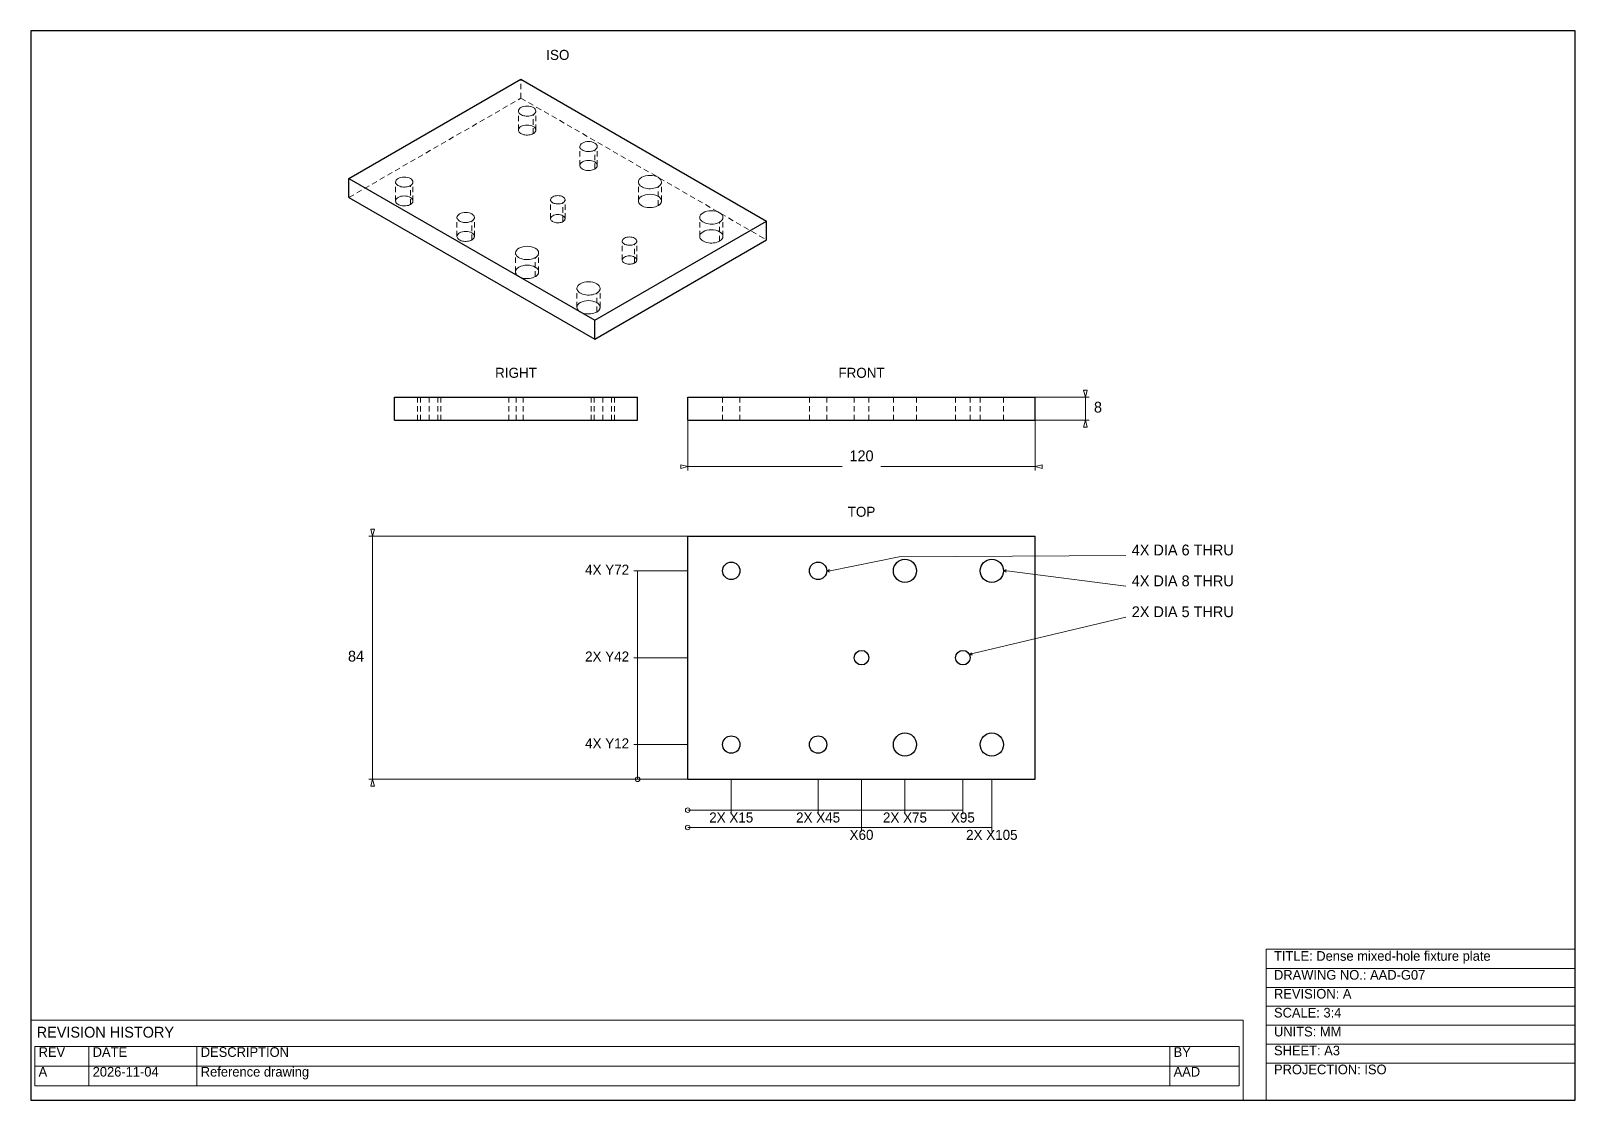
# Model space of a CAD drawing. Header units: millimetres. Extents: x 10 to 410, y 10 to 287.
import ezdxf
from ezdxf.enums import TextEntityAlignment as Align

# ---------------------------------------------------------------- set-up
doc = ezdxf.new("R2010")
doc.units = ezdxf.units.MM
doc.linetypes.add('HIDDEN', pattern=[2.3, 1.4, -0.9])
for name, color, linetype, lineweight in [('ANNOTATION', 7, 'Continuous', 18), ('BORDER', 7, 'Continuous', 18), ('DIMENSIONS', 7, 'Continuous', 18), ('HIDDEN', 8, 'Continuous', 18), ('SCHEDULE', 7, 'Continuous', 18), ('TITLE', 7, 'Continuous', 18), ('VISIBLE', 7, 'Continuous', 18)]:
    doc.layers.add(name, color=color, linetype=linetype, lineweight=lineweight)

msp = doc.modelspace()

# ---------------------------------------------------------------- linework, layer by layer
at = {"layer": 'BORDER', "lineweight": 30}
for p, q in [((410, 287), (10, 287)), ((10, 287), (10, 10)), ((410, 10), (410, 287)), ((10, 10), (410, 10))]:
    msp.add_line(p, q, dxfattribs=at)
at = {"layer": 'DIMENSIONS', "lineweight": 13}
for p, q in [((270.16, 192.12), (284.16, 192.12)), ((283.64, 193.92), (282.68, 193.92)), ((180.16, 186.12), (180.16, 173.12)), ((270.16, 186.12), (270.16, 173.12)), ((270.16, 186.12), (284.16, 186.12)), ((282.68, 184.32), (283.64, 184.32)), ((178.36, 174.6), (178.36, 173.64)), ((271.96, 173.64), (271.96, 174.6)), ((180.16, 156.12), (97.5, 156.12)), ((98.98, 157.92), (98.02, 157.92)), ((217.07, 147.12), (234.9, 150.75)), ((234.9, 150.75), (293.66, 151.12)), ((180.16, 147.12), (166.16, 147.12)), ((216.16, 147.12), (216.89, 147.44)), ((216.16, 147.12), (217.07, 147.12)), ((216.16, 147.12), (216.89, 146.8)), ((261.91, 147.12), (262.65, 147.44)), ((261.91, 147.12), (262.83, 147.12)), ((261.91, 147.12), (262.65, 146.8)), ((262.83, 147.12), (293.66, 143.12)), ((253.97, 125.68), (293.66, 135.12)), ((180.16, 124.62), (166.16, 124.62)), ((253.14, 125.34), (253.68, 125.91)), ((253.14, 125.34), (253.97, 125.68)), ((253.14, 125.34), (253.93, 125.32)), ((180.16, 102.12), (166.16, 102.12)), ((180.16, 93.12), (97.5, 93.12)), ((191.41, 93.12), (191.41, 84.12)), ((213.91, 93.12), (213.91, 84.12)), ((225.16, 93.12), (225.16, 79.62)), ((236.41, 93.12), (236.41, 84.12)), ((251.41, 93.12), (251.41, 84.12)), ((258.91, 93.12), (258.91, 79.62)), ((98.02, 91.32), (98.98, 91.32))]:
    msp.add_line(p, q, dxfattribs=at)
at = {"layer": 'DIMENSIONS', "lineweight": 18}
for p, q in [((283.16, 192.12), (282.68, 193.92)), ((283.16, 192.12), (283.64, 193.92)), ((283.16, 186.12), (283.16, 192.12)), ((283.16, 186.12), (282.68, 184.32)), ((283.16, 186.12), (283.64, 184.32)), ((180.16, 174.12), (178.36, 174.6)), ((180.16, 174.12), (178.36, 173.64)), ((180.16, 174.12), (220.13, 174.12)), ((230.19, 174.12), (270.16, 174.12)), ((270.16, 174.12), (271.96, 174.6)), ((270.16, 174.12), (271.96, 173.64)), ((98.5, 156.12), (98.02, 157.92)), ((98.5, 156.12), (98.98, 157.92)), ((98.5, 93.12), (98.5, 156.12)), ((166.16, 147.12), (168.16, 147.12)), ((167.16, 93.12), (167.16, 147.12)), ((166.16, 124.62), (168.16, 124.62)), ((166.16, 102.12), (168.16, 102.12)), ((98.5, 93.12), (98.02, 91.32)), ((98.5, 93.12), (98.98, 91.32)), ((180.16, 85.12), (251.41, 85.12)), ((191.41, 84.12), (191.41, 86.12)), ((213.91, 84.12), (213.91, 86.12)), ((236.41, 84.12), (236.41, 86.12)), ((251.41, 84.12), (251.41, 86.12)), ((180.16, 80.62), (258.91, 80.62)), ((225.16, 79.62), (225.16, 81.62)), ((258.91, 79.62), (258.91, 81.62))]:
    msp.add_line(p, q, dxfattribs=at)
for centre in [(167.16, 93.12), (180.16, 85.12), (180.16, 80.62)]:
    msp.add_circle(centre, 0.6, dxfattribs=at)
at = {"layer": 'HIDDEN', "linetype": 'HIDDEN', "lineweight": 18}
for p, q in [((136.94, 269.58), (136.94, 274.48)), ((92.4, 243.86), (136.94, 269.58)), ((136.94, 269.58), (200.58, 232.84)), ((136.28, 261.31), (136.28, 266.21)), ((140.13, 260.4), (140.13, 265.29)), ((140.78, 261.31), (140.78, 266.21)), ((152.19, 252.13), (152.19, 257.03)), ((156.04, 251.21), (156.04, 256.11)), ((156.69, 252.13), (156.69, 257.03)), ((104.46, 242.94), (104.46, 247.84)), ((108.31, 242.02), (108.31, 246.92)), ((108.96, 242.94), (108.96, 247.84)), ((167.35, 242.94), (167.35, 247.84)), ((172.48, 241.72), (172.48, 246.62)), ((173.35, 242.94), (173.35, 247.84)), ((144.61, 238.35), (144.61, 243.25)), ((147.82, 237.59), (147.82, 242.48)), ((148.36, 238.35), (148.36, 243.25)), ((120.37, 233.76), (120.37, 238.66)), ((124.22, 232.84), (124.22, 237.74)), ((124.87, 233.76), (124.87, 238.66)), ((183.26, 233.76), (183.26, 238.66)), ((188.39, 232.53), (188.39, 237.43)), ((189.26, 233.76), (189.26, 238.66)), ((163.18, 227.63), (163.18, 232.53)), ((166.93, 227.63), (166.93, 232.53)), ((135.53, 224.57), (135.53, 229.47)), ((140.66, 223.35), (140.66, 228.25)), ((141.53, 224.57), (141.53, 229.47)), ((166.38, 226.87), (166.38, 231.77)), ((151.44, 215.39), (151.44, 220.29)), ((157.44, 215.39), (157.44, 220.29)), ((156.57, 214.16), (156.57, 219.06)), ((110.16, 186.12), (110.16, 192.12)), ((110.16, 192.12), (113.16, 192.12)), ((116.16, 192.12), (110.16, 192.12)), ((110.91, 186.12), (110.91, 192.12)), ((110.91, 192.12), (113.16, 192.12)), ((115.41, 192.12), (110.91, 192.12)), ((113.16, 186.12), (113.16, 192.12)), ((113.16, 192.12), (115.41, 192.12)), ((113.16, 192.12), (116.16, 192.12)), ((115.41, 186.12), (115.41, 192.12)), ((116.16, 186.12), (116.16, 192.12)), ((133.78, 186.12), (133.78, 192.12)), ((133.78, 192.12), (135.66, 192.12)), ((137.53, 192.12), (133.78, 192.12)), ((135.66, 186.12), (135.66, 192.12)), ((135.66, 192.12), (137.53, 192.12)), ((137.53, 186.12), (137.53, 192.12)), ((155.16, 186.12), (155.16, 192.12)), ((155.16, 192.12), (158.16, 192.12)), ((161.16, 192.12), (155.16, 192.12)), ((155.91, 186.12), (155.91, 192.12)), ((155.91, 192.12), (158.16, 192.12)), ((160.41, 192.12), (155.91, 192.12)), ((158.16, 186.12), (158.16, 192.12)), ((158.16, 192.12), (160.41, 192.12)), ((158.16, 192.12), (161.16, 192.12)), ((160.41, 186.12), (160.41, 192.12)), ((161.16, 186.12), (161.16, 192.12)), ((189.16, 186.12), (189.16, 192.12)), ((193.66, 192.12), (189.16, 192.12)), ((193.66, 186.12), (193.66, 192.12)), ((211.66, 186.12), (211.66, 192.12)), ((216.16, 192.12), (211.66, 192.12)), ((216.16, 186.12), (216.16, 192.12)), ((223.28, 186.12), (223.28, 192.12)), ((227.03, 192.12), (223.28, 192.12)), ((227.03, 186.12), (227.03, 192.12)), ((233.41, 186.12), (233.41, 192.12)), ((239.41, 192.12), (233.41, 192.12)), ((239.41, 186.12), (239.41, 192.12)), ((249.53, 186.12), (249.53, 192.12)), ((253.28, 192.12), (249.53, 192.12)), ((253.28, 186.12), (253.28, 192.12)), ((255.91, 186.12), (255.91, 192.12)), ((261.91, 192.12), (255.91, 192.12)), ((261.91, 186.12), (261.91, 192.12)), ((110.16, 186.12), (113.16, 186.12)), ((116.16, 186.12), (110.16, 186.12)), ((110.91, 186.12), (113.16, 186.12)), ((115.41, 186.12), (110.91, 186.12)), ((113.16, 186.12), (115.41, 186.12)), ((113.16, 186.12), (116.16, 186.12)), ((133.78, 186.12), (135.66, 186.12)), ((137.53, 186.12), (133.78, 186.12)), ((135.66, 186.12), (137.53, 186.12)), ((155.16, 186.12), (158.16, 186.12)), ((161.16, 186.12), (155.16, 186.12)), ((155.91, 186.12), (158.16, 186.12)), ((160.41, 186.12), (155.91, 186.12)), ((158.16, 186.12), (160.41, 186.12)), ((158.16, 186.12), (161.16, 186.12)), ((193.66, 186.12), (189.16, 186.12)), ((216.16, 186.12), (211.66, 186.12)), ((227.03, 186.12), (223.28, 186.12)), ((239.41, 186.12), (233.41, 186.12)), ((253.28, 186.12), (249.53, 186.12)), ((261.91, 186.12), (255.91, 186.12))]:
    msp.add_line(p, q, dxfattribs=at)
at = {"layer": 'HIDDEN', "linetype": 'HIDDEN', "lineweight": 15}
for points in [[(140.78, 261.31), (140.74, 261.57), (140.61, 261.81), (140.41, 262.04), (140.13, 262.23), (139.78, 262.39), (139.4, 262.51), (138.97, 262.59), (138.53, 262.61), (138.1, 262.59), (137.67, 262.51), (137.28, 262.39), (136.94, 262.23), (136.66, 262.04), (136.46, 261.81), (136.33, 261.57), (136.28, 261.31)], [(136.28, 261.31), (136.31, 261.12), (136.38, 260.94), (136.5, 260.76), (136.66, 260.59), (136.87, 260.44), (137.11, 260.31), (137.38, 260.2), (137.67, 260.11), (137.99, 260.05), (138.31, 260.02), (138.64, 260.02), (138.97, 260.04), (139.29, 260.09), (139.6, 260.17), (139.87, 260.27), (140.13, 260.4)], [(140.13, 260.4), (140.2, 260.44), (140.27, 260.49), (140.34, 260.54), (140.41, 260.59), (140.46, 260.65), (140.52, 260.7), (140.57, 260.76), (140.61, 260.82), (140.65, 260.88), (140.69, 260.94), (140.72, 261), (140.74, 261.06), (140.76, 261.12), (140.77, 261.19), (140.78, 261.25), (140.78, 261.31)], [(156.69, 252.13), (156.65, 252.38), (156.52, 252.63), (156.32, 252.85), (156.04, 253.05), (155.69, 253.21), (155.31, 253.33), (154.88, 253.4), (154.44, 253.43), (154.01, 253.4), (153.58, 253.33), (153.19, 253.21), (152.85, 253.05), (152.57, 252.85), (152.37, 252.63), (152.24, 252.38), (152.19, 252.13)], [(152.19, 252.13), (152.22, 251.94), (152.29, 251.75), (152.41, 251.57), (152.57, 251.41), (152.78, 251.26), (153.02, 251.12), (153.29, 251.01), (153.58, 250.93), (153.9, 250.87), (154.22, 250.84), (154.55, 250.83), (154.88, 250.85), (155.2, 250.91), (155.51, 250.98), (155.78, 251.09), (156.04, 251.21)], [(156.04, 251.21), (156.11, 251.26), (156.18, 251.3), (156.25, 251.36), (156.32, 251.41), (156.37, 251.46), (156.43, 251.52), (156.48, 251.57), (156.52, 251.63), (156.56, 251.69), (156.6, 251.75), (156.63, 251.81), (156.65, 251.88), (156.67, 251.94), (156.68, 252), (156.69, 252.07), (156.69, 252.13)], [(108.96, 242.94), (108.92, 243.2), (108.79, 243.44), (108.59, 243.67), (108.31, 243.86), (107.96, 244.02), (107.58, 244.14), (107.15, 244.22), (106.71, 244.24), (106.28, 244.22), (105.85, 244.14), (105.46, 244.02), (105.12, 243.86), (104.84, 243.67), (104.64, 243.44), (104.51, 243.2), (104.46, 242.94)], [(173.35, 242.94), (173.3, 243.28), (173.13, 243.61), (172.85, 243.91), (172.48, 244.17), (172.02, 244.38), (171.5, 244.54), (170.94, 244.64), (170.35, 244.68), (169.77, 244.64), (169.21, 244.54), (168.69, 244.38), (168.23, 244.17), (167.86, 243.91), (167.58, 243.61), (167.41, 243.28), (167.35, 242.94)], [(104.46, 242.94), (104.49, 242.75), (104.56, 242.57), (104.68, 242.39), (104.84, 242.22), (105.05, 242.07), (105.29, 241.94), (105.56, 241.83), (105.85, 241.74), (106.17, 241.68), (106.49, 241.65), (106.83, 241.65), (107.15, 241.67), (107.47, 241.72), (107.78, 241.8), (108.06, 241.9), (108.31, 242.02)], [(108.31, 242.02), (108.38, 242.07), (108.45, 242.12), (108.52, 242.17), (108.59, 242.22), (108.64, 242.28), (108.7, 242.33), (108.75, 242.39), (108.79, 242.45), (108.83, 242.51), (108.87, 242.57), (108.9, 242.63), (108.92, 242.69), (108.94, 242.75), (108.95, 242.82), (108.96, 242.88), (108.96, 242.94)], [(167.35, 242.94), (167.39, 242.69), (167.48, 242.44), (167.64, 242.2), (167.86, 241.98), (168.13, 241.78), (168.45, 241.6), (168.81, 241.46), (169.21, 241.34), (169.63, 241.26), (170.06, 241.22), (170.5, 241.21), (170.94, 241.24), (171.36, 241.31), (171.77, 241.42), (172.14, 241.55), (172.48, 241.72)], [(172.48, 241.72), (172.58, 241.78), (172.67, 241.84), (172.76, 241.91), (172.85, 241.98), (172.93, 242.05), (173, 242.13), (173.07, 242.2), (173.13, 242.28), (173.18, 242.36), (173.23, 242.44), (173.26, 242.52), (173.3, 242.61), (173.32, 242.69), (173.34, 242.77), (173.35, 242.86), (173.35, 242.94)], [(148.36, 238.35), (148.33, 238.56), (148.22, 238.76), (148.05, 238.95), (147.82, 239.12), (147.53, 239.25), (147.21, 239.35), (146.86, 239.41), (146.49, 239.43), (146.12, 239.41), (145.77, 239.35), (145.45, 239.25), (145.16, 239.12), (144.93, 238.95), (144.76, 238.76), (144.65, 238.56), (144.61, 238.35)], [(144.61, 238.35), (144.63, 238.19), (144.7, 238.04), (144.79, 237.89), (144.93, 237.75), (145.1, 237.62), (145.3, 237.51), (145.53, 237.42), (145.77, 237.35), (146.03, 237.3), (146.31, 237.27), (146.58, 237.27), (146.86, 237.29), (147.12, 237.33), (147.37, 237.4), (147.61, 237.48), (147.82, 237.59)], [(147.82, 237.59), (147.88, 237.62), (147.94, 237.66), (148, 237.71), (148.05, 237.75), (148.1, 237.79), (148.14, 237.84), (148.18, 237.89), (148.22, 237.94), (148.25, 237.99), (148.28, 238.04), (148.31, 238.09), (148.33, 238.14), (148.34, 238.19), (148.36, 238.24), (148.36, 238.3), (148.36, 238.35)], [(124.87, 233.76), (124.83, 234.01), (124.7, 234.25), (124.5, 234.48), (124.22, 234.68), (123.87, 234.84), (123.49, 234.96), (123.06, 235.03), (122.62, 235.06), (122.19, 235.03), (121.76, 234.96), (121.37, 234.84), (121.03, 234.68), (120.75, 234.48), (120.55, 234.25), (120.42, 234.01), (120.37, 233.76)], [(120.37, 233.76), (120.4, 233.57), (120.47, 233.38), (120.59, 233.2), (120.75, 233.04), (120.96, 232.89), (121.2, 232.75), (121.47, 232.64), (121.76, 232.56), (122.08, 232.5), (122.4, 232.46), (122.73, 232.46), (123.06, 232.48), (123.38, 232.53), (123.69, 232.61), (123.96, 232.71), (124.22, 232.84)], [(124.22, 232.84), (124.29, 232.89), (124.36, 232.93), (124.43, 232.98), (124.5, 233.04), (124.55, 233.09), (124.61, 233.15), (124.66, 233.2), (124.7, 233.26), (124.74, 233.32), (124.78, 233.38), (124.81, 233.44), (124.83, 233.5), (124.85, 233.57), (124.86, 233.63), (124.87, 233.69), (124.87, 233.76)], [(189.26, 233.76), (189.21, 234.1), (189.04, 234.42), (188.76, 234.72), (188.39, 234.98), (187.93, 235.2), (187.41, 235.36), (186.85, 235.46), (186.26, 235.49), (185.68, 235.46), (185.12, 235.36), (184.6, 235.2), (184.14, 234.98), (183.77, 234.72), (183.49, 234.42), (183.32, 234.1), (183.26, 233.76)], [(183.26, 233.76), (183.3, 233.5), (183.39, 233.25), (183.55, 233.02), (183.77, 232.8), (184.04, 232.59), (184.36, 232.42), (184.72, 232.27), (185.12, 232.16), (185.54, 232.08), (185.97, 232.03), (186.41, 232.03), (186.85, 232.06), (187.27, 232.13), (187.68, 232.23), (188.05, 232.37), (188.39, 232.53)], [(188.39, 232.53), (188.49, 232.59), (188.58, 232.66), (188.67, 232.73), (188.76, 232.8), (188.84, 232.87), (188.91, 232.94), (188.98, 233.02), (189.04, 233.09), (189.09, 233.17), (189.14, 233.25), (189.17, 233.34), (189.21, 233.42), (189.23, 233.5), (189.25, 233.59), (189.26, 233.67), (189.26, 233.76)], [(166.93, 227.63), (166.89, 227.85), (166.78, 228.05), (166.61, 228.24), (166.38, 228.4), (166.09, 228.53), (165.77, 228.63), (165.42, 228.7), (165.05, 228.72), (164.69, 228.7), (164.33, 228.63), (164.01, 228.53), (163.73, 228.4), (163.49, 228.24), (163.32, 228.05), (163.21, 227.85), (163.18, 227.63)], [(141.53, 224.57), (141.48, 224.91), (141.31, 225.23), (141.03, 225.53), (140.66, 225.8), (140.2, 226.01), (139.68, 226.17), (139.12, 226.27), (138.53, 226.3), (137.95, 226.27), (137.39, 226.17), (136.87, 226.01), (136.41, 225.8), (136.04, 225.53), (135.76, 225.23), (135.59, 224.91), (135.53, 224.57)], [(135.53, 224.57), (135.57, 224.32), (135.66, 224.07), (135.82, 223.83), (136.04, 223.61), (136.31, 223.41), (136.63, 223.23), (136.99, 223.09), (137.39, 222.97), (137.81, 222.89), (138.24, 222.85), (138.68, 222.84), (139.12, 222.87), (139.55, 222.94), (139.95, 223.04), (140.32, 223.18), (140.66, 223.35)], [(140.66, 223.35), (140.76, 223.41), (140.85, 223.47), (140.94, 223.54), (141.03, 223.61), (141.11, 223.68), (141.18, 223.76), (141.25, 223.83), (141.31, 223.91), (141.36, 223.99), (141.41, 224.07), (141.44, 224.15), (141.48, 224.23), (141.5, 224.32), (141.52, 224.4), (141.53, 224.49), (141.53, 224.57)], [(163.18, 227.63), (163.2, 227.48), (163.26, 227.32), (163.36, 227.17), (163.49, 227.03), (163.66, 226.91), (163.86, 226.8), (164.09, 226.71), (164.33, 226.63), (164.6, 226.58), (164.87, 226.56), (165.14, 226.55), (165.42, 226.57), (165.68, 226.61), (165.93, 226.68), (166.17, 226.76), (166.38, 226.87)], [(166.38, 226.87), (166.44, 226.91), (166.5, 226.95), (166.56, 226.99), (166.61, 227.03), (166.66, 227.08), (166.7, 227.12), (166.75, 227.17), (166.78, 227.22), (166.82, 227.27), (166.85, 227.32), (166.87, 227.37), (166.89, 227.42), (166.91, 227.48), (166.92, 227.53), (166.92, 227.58), (166.93, 227.63)], [(157.44, 215.39), (157.39, 215.72), (157.22, 216.05), (156.94, 216.35), (156.57, 216.61), (156.11, 216.83), (155.59, 216.99), (155.03, 217.09), (154.44, 217.12), (153.86, 217.09), (153.3, 216.99), (152.78, 216.83), (152.32, 216.61), (151.95, 216.35), (151.67, 216.05), (151.5, 215.72), (151.44, 215.39)], [(151.44, 215.39), (151.48, 215.13), (151.57, 214.88), (151.73, 214.65), (151.95, 214.42), (152.22, 214.22), (152.54, 214.05), (152.9, 213.9), (153.3, 213.79), (153.72, 213.71), (154.15, 213.66), (154.59, 213.66), (155.03, 213.69), (155.46, 213.76), (155.86, 213.86), (156.23, 214), (156.57, 214.16)], [(156.57, 214.16), (156.67, 214.22), (156.76, 214.29), (156.85, 214.35), (156.94, 214.42), (157.02, 214.5), (157.09, 214.57), (157.16, 214.65), (157.22, 214.72), (157.27, 214.8), (157.32, 214.88), (157.35, 214.97), (157.39, 215.05), (157.41, 215.13), (157.43, 215.22), (157.44, 215.3), (157.44, 215.39)]]:
    msp.add_lwpolyline(points, dxfattribs=at)
at = {"layer": 'SCHEDULE', "lineweight": 18}
for p, q in [((324, 30.7), (10, 30.7)), ((10, 30.7), (10, 10)), ((324, 10), (324, 30.7)), ((10, 10), (324, 10))]:
    msp.add_line(p, q, dxfattribs=at)
at = {"layer": 'SCHEDULE', "lineweight": 13}
for p, q in [((11, 23.9), (323, 23.9)), ((11, 23.9), (11, 13.7)), ((25, 23.9), (25, 13.7)), ((53, 23.9), (53, 13.7)), ((305, 23.9), (305, 13.7)), ((323, 23.9), (323, 13.7)), ((11, 18.8), (323, 18.8)), ((11, 13.7), (323, 13.7))]:
    msp.add_line(p, q, dxfattribs=at)
at = {"layer": 'TITLE', "lineweight": 18}
for p, q in [((410, 49.1), (330, 49.1)), ((330, 49.1), (330, 10)), ((410, 10), (410, 49.1)), ((330, 10), (410, 10))]:
    msp.add_line(p, q, dxfattribs=at)
at = {"layer": 'TITLE', "lineweight": 13}
for p, q in [((330, 44.1), (410, 44.1)), ((330, 39.2), (410, 39.2)), ((330, 34.3), (410, 34.3)), ((330, 29.4), (410, 29.4)), ((330, 24.5), (410, 24.5)), ((330, 19.6), (410, 19.6))]:
    msp.add_line(p, q, dxfattribs=at)
at = {"layer": 'VISIBLE', "lineweight": 25}
for p, q in [((92.4, 248.76), (136.94, 274.48)), ((136.94, 274.48), (200.58, 237.74)), ((92.4, 243.86), (92.4, 248.76)), ((92.4, 248.76), (156.04, 212.02)), ((92.4, 243.86), (156.04, 207.12)), ((156.04, 212.02), (200.58, 237.74)), ((200.58, 232.84), (200.58, 237.74)), ((156.04, 207.12), (200.58, 232.84)), ((156.04, 207.12), (156.04, 212.02)), ((104.16, 186.12), (104.16, 192.12)), ((104.16, 192.12), (167.16, 192.12)), ((167.16, 186.12), (167.16, 192.12)), ((180.16, 186.12), (180.16, 192.12)), ((180.16, 192.12), (270.16, 192.12)), ((270.16, 186.12), (270.16, 192.12)), ((104.16, 186.12), (167.16, 186.12)), ((180.16, 186.12), (270.16, 186.12)), ((180.16, 93.12), (180.16, 156.12)), ((180.16, 156.12), (270.16, 156.12)), ((270.16, 93.12), (270.16, 156.12)), ((180.16, 93.12), (270.16, 93.12))]:
    msp.add_line(p, q, dxfattribs=at)
at = {"layer": 'VISIBLE', "lineweight": 18}
for points in [[(140.78, 266.21), (140.74, 266.47), (140.61, 266.71), (140.41, 266.94), (140.13, 267.13), (139.78, 267.29), (139.4, 267.41), (138.97, 267.49), (138.53, 267.51), (138.1, 267.49), (137.67, 267.41), (137.28, 267.29), (136.94, 267.13), (136.66, 266.94), (136.46, 266.71), (136.33, 266.47), (136.28, 266.21)], [(136.28, 266.21), (136.31, 266.02), (136.38, 265.84), (136.5, 265.66), (136.66, 265.49), (136.87, 265.34), (137.11, 265.21), (137.38, 265.1), (137.67, 265.01), (137.99, 264.95), (138.31, 264.92), (138.64, 264.92), (138.97, 264.94), (139.29, 264.99), (139.6, 265.07), (139.87, 265.17), (140.13, 265.29)], [(140.13, 265.29), (140.2, 265.34), (140.27, 265.39), (140.34, 265.44), (140.41, 265.49), (140.46, 265.55), (140.52, 265.6), (140.57, 265.66), (140.61, 265.72), (140.65, 265.78), (140.69, 265.84), (140.72, 265.9), (140.74, 265.96), (140.76, 266.02), (140.77, 266.09), (140.78, 266.15), (140.78, 266.21)], [(156.69, 257.03), (156.65, 257.28), (156.52, 257.52), (156.32, 257.75), (156.04, 257.95), (155.69, 258.11), (155.31, 258.23), (154.88, 258.3), (154.44, 258.33), (154.01, 258.3), (153.58, 258.23), (153.19, 258.11), (152.85, 257.95), (152.57, 257.75), (152.37, 257.52), (152.24, 257.28), (152.19, 257.03)], [(152.19, 257.03), (152.22, 256.84), (152.29, 256.65), (152.41, 256.47), (152.57, 256.31), (152.78, 256.16), (153.02, 256.02), (153.29, 255.91), (153.58, 255.83), (153.9, 255.77), (154.22, 255.74), (154.55, 255.73), (154.88, 255.75), (155.2, 255.8), (155.51, 255.88), (155.78, 255.98), (156.04, 256.11)], [(156.04, 256.11), (156.11, 256.16), (156.18, 256.2), (156.25, 256.25), (156.32, 256.31), (156.37, 256.36), (156.43, 256.42), (156.48, 256.47), (156.52, 256.53), (156.56, 256.59), (156.6, 256.65), (156.63, 256.71), (156.65, 256.77), (156.67, 256.84), (156.68, 256.9), (156.69, 256.96), (156.69, 257.03)], [(108.96, 247.84), (108.92, 248.1), (108.79, 248.34), (108.59, 248.56), (108.31, 248.76), (107.96, 248.92), (107.58, 249.04), (107.15, 249.12), (106.71, 249.14), (106.28, 249.12), (105.85, 249.04), (105.46, 248.92), (105.12, 248.76), (104.84, 248.56), (104.64, 248.34), (104.51, 248.1), (104.46, 247.84)], [(173.35, 247.84), (173.3, 248.18), (173.13, 248.51), (172.85, 248.8), (172.48, 249.07), (172.02, 249.28), (171.5, 249.44), (170.94, 249.54), (170.35, 249.57), (169.77, 249.54), (169.21, 249.44), (168.69, 249.28), (168.23, 249.07), (167.86, 248.8), (167.58, 248.51), (167.41, 248.18), (167.35, 247.84)], [(104.46, 247.84), (104.49, 247.65), (104.56, 247.47), (104.68, 247.29), (104.84, 247.12), (105.05, 246.97), (105.29, 246.84), (105.56, 246.73), (105.85, 246.64), (106.17, 246.58), (106.49, 246.55), (106.83, 246.54), (107.15, 246.57), (107.47, 246.62), (107.78, 246.7), (108.06, 246.8), (108.31, 246.92)], [(108.31, 246.92), (108.38, 246.97), (108.45, 247.02), (108.52, 247.07), (108.59, 247.12), (108.64, 247.17), (108.7, 247.23), (108.75, 247.29), (108.79, 247.35), (108.83, 247.4), (108.87, 247.47), (108.9, 247.53), (108.92, 247.59), (108.94, 247.65), (108.95, 247.71), (108.96, 247.78), (108.96, 247.84)], [(148.36, 243.25), (148.33, 243.46), (148.22, 243.66), (148.05, 243.85), (147.82, 244.01), (147.53, 244.15), (147.21, 244.25), (146.86, 244.31), (146.49, 244.33), (146.12, 244.31), (145.77, 244.25), (145.45, 244.15), (145.16, 244.01), (144.93, 243.85), (144.76, 243.66), (144.65, 243.46), (144.61, 243.25)], [(167.35, 247.84), (167.39, 247.59), (167.48, 247.34), (167.64, 247.1), (167.86, 246.88), (168.13, 246.68), (168.45, 246.5), (168.81, 246.36), (169.21, 246.24), (169.63, 246.16), (170.06, 246.12), (170.5, 246.11), (170.94, 246.14), (171.36, 246.21), (171.77, 246.31), (172.14, 246.45), (172.48, 246.62)], [(172.48, 246.62), (172.58, 246.68), (172.67, 246.74), (172.76, 246.81), (172.85, 246.88), (172.93, 246.95), (173, 247.03), (173.07, 247.1), (173.13, 247.18), (173.18, 247.26), (173.23, 247.34), (173.26, 247.42), (173.3, 247.5), (173.32, 247.59), (173.34, 247.67), (173.35, 247.76), (173.35, 247.84)], [(144.61, 243.25), (144.63, 243.09), (144.7, 242.94), (144.79, 242.79), (144.93, 242.65), (145.1, 242.52), (145.3, 242.41), (145.53, 242.32), (145.77, 242.25), (146.03, 242.2), (146.31, 242.17), (146.58, 242.17), (146.86, 242.19), (147.12, 242.23), (147.37, 242.29), (147.61, 242.38), (147.82, 242.48)], [(147.82, 242.48), (147.88, 242.52), (147.94, 242.56), (148, 242.6), (148.05, 242.65), (148.1, 242.69), (148.14, 242.74), (148.18, 242.79), (148.22, 242.84), (148.25, 242.88), (148.28, 242.94), (148.31, 242.99), (148.33, 243.04), (148.34, 243.09), (148.36, 243.14), (148.36, 243.2), (148.36, 243.25)], [(189.26, 238.66), (189.21, 238.99), (189.04, 239.32), (188.76, 239.62), (188.39, 239.88), (187.93, 240.1), (187.41, 240.26), (186.85, 240.36), (186.26, 240.39), (185.68, 240.36), (185.12, 240.26), (184.6, 240.1), (184.14, 239.88), (183.77, 239.62), (183.49, 239.32), (183.32, 238.99), (183.26, 238.66)], [(124.87, 238.66), (124.83, 238.91), (124.7, 239.15), (124.5, 239.38), (124.22, 239.58), (123.87, 239.74), (123.49, 239.86), (123.06, 239.93), (122.62, 239.96), (122.19, 239.93), (121.76, 239.86), (121.37, 239.74), (121.03, 239.58), (120.75, 239.38), (120.55, 239.15), (120.42, 238.91), (120.37, 238.66)], [(120.37, 238.66), (120.4, 238.47), (120.47, 238.28), (120.59, 238.1), (120.75, 237.93), (120.96, 237.78), (121.2, 237.65), (121.47, 237.54), (121.76, 237.46), (122.08, 237.4), (122.4, 237.36), (122.73, 237.36), (123.06, 237.38), (123.38, 237.43), (123.69, 237.51), (123.96, 237.61), (124.22, 237.74)], [(124.22, 237.74), (124.29, 237.78), (124.36, 237.83), (124.43, 237.88), (124.5, 237.93), (124.55, 237.99), (124.61, 238.04), (124.66, 238.1), (124.7, 238.16), (124.74, 238.22), (124.78, 238.28), (124.81, 238.34), (124.83, 238.4), (124.85, 238.47), (124.86, 238.53), (124.87, 238.59), (124.87, 238.66)], [(183.26, 238.66), (183.3, 238.4), (183.39, 238.15), (183.55, 237.92), (183.77, 237.69), (184.04, 237.49), (184.36, 237.32), (184.72, 237.17), (185.12, 237.06), (185.54, 236.98), (185.97, 236.93), (186.41, 236.93), (186.85, 236.96), (187.27, 237.03), (187.68, 237.13), (188.05, 237.27), (188.39, 237.43)], [(188.39, 237.43), (188.49, 237.49), (188.58, 237.56), (188.67, 237.62), (188.76, 237.69), (188.84, 237.77), (188.91, 237.84), (188.98, 237.92), (189.04, 237.99), (189.09, 238.07), (189.14, 238.15), (189.17, 238.24), (189.21, 238.32), (189.23, 238.4), (189.25, 238.49), (189.26, 238.57), (189.26, 238.66)], [(166.93, 232.53), (166.89, 232.74), (166.78, 232.95), (166.61, 233.13), (166.38, 233.3), (166.09, 233.43), (165.77, 233.53), (165.42, 233.59), (165.05, 233.62), (164.69, 233.59), (164.33, 233.53), (164.01, 233.43), (163.73, 233.3), (163.49, 233.13), (163.32, 232.95), (163.21, 232.74), (163.18, 232.53)], [(163.18, 232.53), (163.2, 232.37), (163.26, 232.22), (163.36, 232.07), (163.49, 231.93), (163.66, 231.81), (163.86, 231.7), (164.09, 231.6), (164.33, 231.53), (164.6, 231.48), (164.87, 231.46), (165.14, 231.45), (165.42, 231.47), (165.68, 231.51), (165.93, 231.58), (166.17, 231.66), (166.38, 231.77)], [(166.38, 231.77), (166.44, 231.81), (166.5, 231.85), (166.56, 231.89), (166.61, 231.93), (166.66, 231.98), (166.7, 232.02), (166.75, 232.07), (166.78, 232.12), (166.82, 232.17), (166.85, 232.22), (166.87, 232.27), (166.89, 232.32), (166.91, 232.37), (166.92, 232.43), (166.92, 232.48), (166.93, 232.53)], [(141.53, 229.47), (141.48, 229.81), (141.31, 230.13), (141.03, 230.43), (140.66, 230.7), (140.2, 230.91), (139.68, 231.07), (139.12, 231.17), (138.53, 231.2), (137.95, 231.17), (137.39, 231.07), (136.87, 230.91), (136.41, 230.7), (136.04, 230.43), (135.76, 230.13), (135.59, 229.81), (135.53, 229.47)], [(135.53, 229.47), (135.57, 229.22), (135.66, 228.97), (135.82, 228.73), (136.04, 228.51), (136.31, 228.31), (136.63, 228.13), (136.99, 227.99), (137.39, 227.87), (137.81, 227.79), (138.24, 227.75), (138.68, 227.74), (139.12, 227.77), (139.55, 227.84), (139.95, 227.94), (140.32, 228.08), (140.66, 228.25)], [(140.66, 228.25), (140.76, 228.31), (140.85, 228.37), (140.94, 228.44), (141.03, 228.51), (141.11, 228.58), (141.18, 228.65), (141.25, 228.73), (141.31, 228.81), (141.36, 228.89), (141.41, 228.97), (141.44, 229.05), (141.48, 229.13), (141.5, 229.22), (141.52, 229.3), (141.53, 229.39), (141.53, 229.47)], [(157.44, 220.29), (157.39, 220.62), (157.22, 220.95), (156.94, 221.25), (156.57, 221.51), (156.11, 221.73), (155.59, 221.89), (155.03, 221.98), (154.44, 222.02), (153.86, 221.98), (153.3, 221.89), (152.78, 221.73), (152.32, 221.51), (151.95, 221.25), (151.67, 220.95), (151.5, 220.62), (151.44, 220.29)], [(151.44, 220.29), (151.48, 220.03), (151.57, 219.78), (151.73, 219.54), (151.95, 219.32), (152.22, 219.12), (152.54, 218.95), (152.9, 218.8), (153.3, 218.69), (153.72, 218.61), (154.15, 218.56), (154.59, 218.56), (155.03, 218.59), (155.46, 218.65), (155.86, 218.76), (156.23, 218.89), (156.57, 219.06)], [(156.57, 219.06), (156.67, 219.12), (156.76, 219.19), (156.85, 219.25), (156.94, 219.32), (157.02, 219.4), (157.09, 219.47), (157.16, 219.54), (157.22, 219.62), (157.27, 219.7), (157.32, 219.78), (157.35, 219.86), (157.39, 219.95), (157.41, 220.03), (157.43, 220.12), (157.44, 220.2), (157.44, 220.29)]]:
    msp.add_lwpolyline(points, dxfattribs=at)
at = {"layer": 'VISIBLE', "lineweight": 25}
for centre, radius in [((191.41, 147.12), 2.25), ((213.91, 147.12), 2.25), ((236.41, 147.12), 3), ((258.91, 147.12), 3), ((225.16, 124.62), 1.88), ((251.41, 124.62), 1.88), ((191.41, 102.12), 2.25), ((213.91, 102.12), 2.25), ((236.41, 102.12), 3), ((258.91, 102.12), 3)]:
    msp.add_circle(centre, radius, dxfattribs=at)

# ---------------------------------------------------------------- texts
at = {"layer": 'ANNOTATION', "lineweight": 18}
for s, p in [('ISO', (146.49, 279.48)), ('RIGHT', (135.66, 197.12)), ('FRONT', (225.16, 197.12)), ('TOP', (225.16, 161.12))]:
    msp.add_text(s, height=2.6, dxfattribs=at).set_placement(p, align=Align.CENTER)
at = {"layer": 'DIMENSIONS', "lineweight": 18}
for s, p in [('8', (285.36, 188.12)), ('4X DIA 6 THRU', (295.16, 151.12)), ('4X DIA 8 THRU', (295.16, 143.12)), ('2X DIA 5 THRU', (295.16, 135.12))]:
    msp.add_text(s, height=2.8, dxfattribs=at).set_placement(p)
for s, height, p in [('120', 2.8, (225.16, 175.52)), ('2X X15', 2.6, (191.41, 81.92)), ('2X X45', 2.6, (213.91, 81.92)), ('2X X75', 2.6, (236.41, 81.92)), ('X95', 2.6, (251.41, 81.92)), ('X60', 2.6, (225.16, 77.42)), ('2X X105', 2.6, (258.91, 77.42))]:
    msp.add_text(s, height=height, dxfattribs=at).set_placement(p, align=Align.CENTER)
for s, height, p in [('4X Y72', 2.6, (164.96, 146.12)), ('84', 2.8, (96.3, 123.62)), ('2X Y42', 2.6, (164.96, 123.62)), ('4X Y12', 2.6, (164.96, 101.12))]:
    msp.add_text(s, height=height, dxfattribs=at).set_placement(p, align=Align.RIGHT)
at = {"layer": 'SCHEDULE', "lineweight": 18}
for s, height, p in [('REVISION HISTORY', 2.8, (11.5, 26.2)), ('REV', 2.5, (12, 21.2)), ('DATE', 2.5, (26, 21.2)), ('DESCRIPTION', 2.5, (54, 21.2)), ('BY', 2.5, (306, 21.2)), ('A', 2.5, (12, 16.1)), ('2026-11-04', 2.5, (26, 16.1)), ('Reference drawing', 2.5, (54, 16.1)), ('AAD', 2.5, (306, 16.1))]:
    msp.add_text(s, height=height, dxfattribs=at).set_placement(p)
at = {"layer": 'TITLE', "lineweight": 18}
for s, p in [('TITLE: Dense mixed-hole fixture plate', (332, 46.1)), ('DRAWING NO.: AAD-G07', (332, 41.2)), ('REVISION: A', (332, 36.3)), ('SCALE: 3:4', (332, 31.4)), ('UNITS: MM', (332, 26.5)), ('SHEET: A3', (332, 21.6)), ('PROJECTION: ISO', (332, 16.7))]:
    msp.add_text(s, height=2.5, dxfattribs=at).set_placement(p)

doc.saveas('drawing.dxf')
